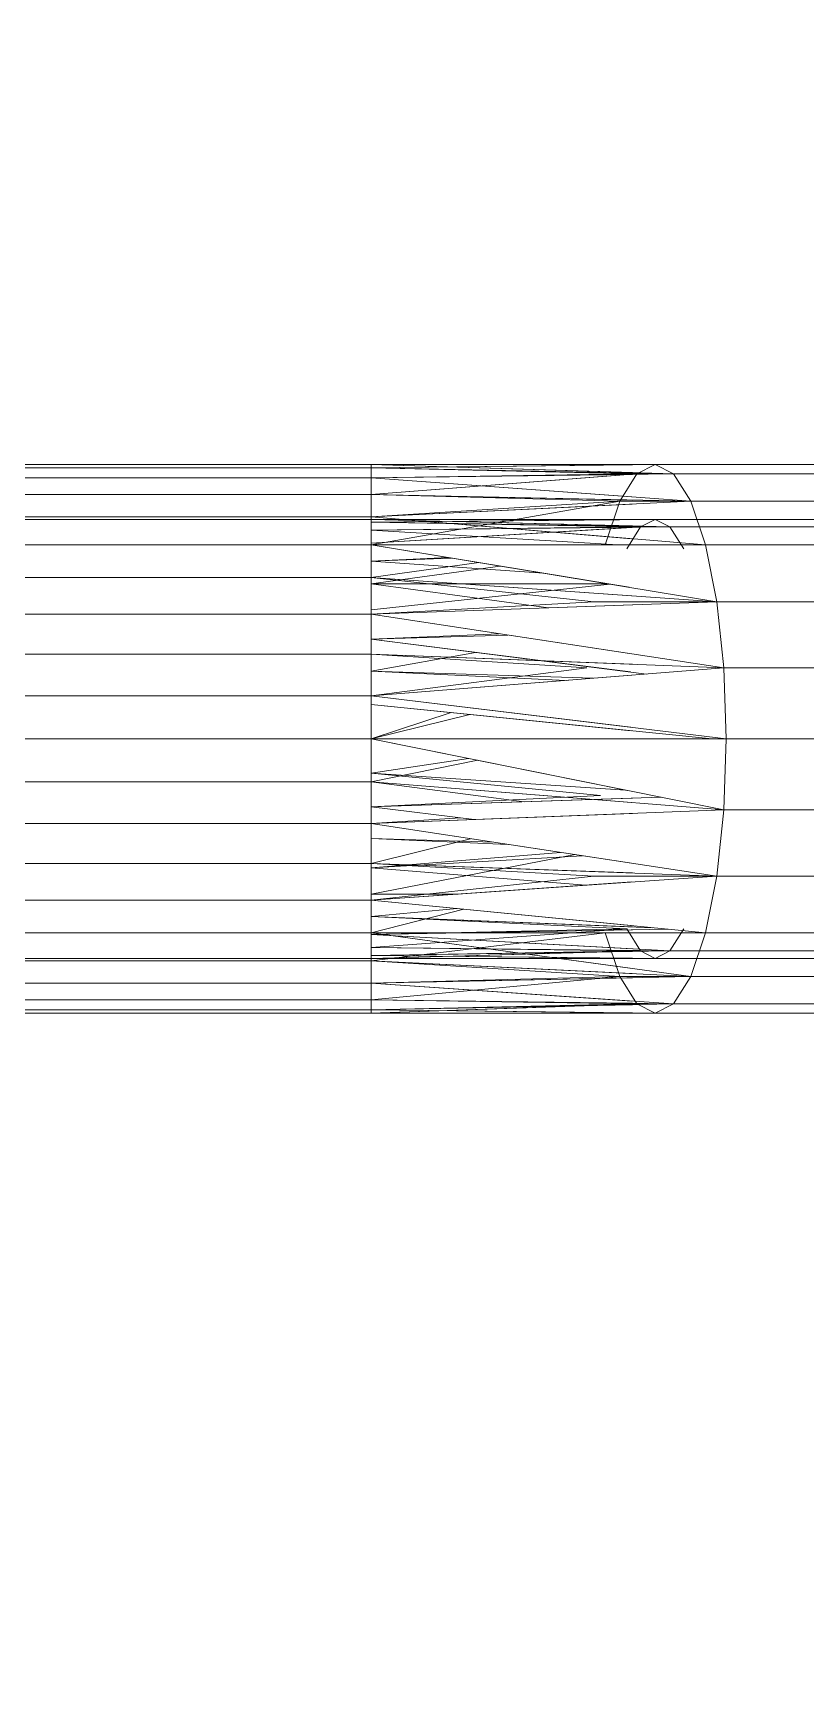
# Model space of a CAD drawing. Header units: centimetres. Extents: x -1762 to 3746, y -261 to 6534.
# Drawn here: x -1374.538 to -1373.13, y 5816.625 to 5819.646 of the extents above; entities that cross this region are included whole.
import ezdxf

# ---------------------------------------------------------------- set-up
doc = ezdxf.new("R2010")
doc.units = ezdxf.units.CM
doc.linetypes.add('Hidden', pattern=[0.714375, 0.47625, -0.238125])
doc.layers.add('A-ANNO-NOTE', color=7, linetype='Continuous', lineweight=9)
doc.layers.add('A-DETL-HDLN', color=7, linetype='Hidden', lineweight=9)
doc.layers.add('G-IMPT', color=7, linetype='Continuous', lineweight=9, true_color=0x007f7f)

# ---------------------------------------------------------------- blocks, each defined once
blk = doc.blocks.new('EQ-05-007 - EQ-05-007_dwg_Agrupar_317-1548996-Planta bodega almacenamiento congelados')
at = {"layer": 'A-DETL-HDLN'}
for p, q in [((38.75, 10.0002), (39.2324, 10.0002)), ((39.1989, 9.9832), (39.2324, 10.0002)), ((39.75, 10.0002), (39.2324, 10.0002)), ((39.75, 9.994), (39.2324, 10.0002)), ((39.2324, 10.0002), (39.2659, 9.9832)), ((39.75, 10.0002), (39.2659, 9.9832)), ((55.75, 10.0002), (39.75, 10.0002)), ((39.75, 9.994), (39.75, 10.0002)), ((38.6853, 9.9832), (39.1989, 9.9832)), ((38.8147, 9.9832), (39.2659, 9.9832)), ((39.1677, 9.9332), (39.1989, 9.9832)), ((39.75, 9.994), (39.1989, 9.9832)), ((39.75, 9.9457), (39.1989, 9.9832)), ((39.75, 9.9757), (39.1989, 9.9832)), ((39.75, 9.994), (39.2659, 9.9832)), ((39.75, 9.9757), (39.2659, 9.9832)), ((39.2659, 9.9832), (39.2971, 9.9332)), ((39.75, 9.9757), (39.2971, 9.9332)), ((55.75, 9.994), (39.75, 9.994)), ((39.75, 9.9757), (39.75, 9.994)), ((39.75, 9.9757), (39.75, 9.994)), ((39.75, 9.9757), (39.75, 9.994)), ((55.75, 9.9757), (39.75, 9.9757)), ((39.75, 9.9457), (39.75, 9.9757)), ((39.75, 9.9457), (39.1677, 9.9332)), ((39.75, 9.9457), (39.2971, 9.9332)), ((55.75, 9.9457), (39.75, 9.9457)), ((39.75, 9.9047), (39.75, 9.9457)), ((38.625, 9.9332), (39.1677, 9.9332)), ((38.875, 9.9332), (39.2971, 9.9332)), ((39.1409, 9.8538), (39.1677, 9.9332)), ((39.75, 9.8538), (39.1677, 9.9332)), ((39.75, 9.9047), (39.1677, 9.9332)), ((39.75, 9.9047), (39.2971, 9.9332)), ((39.2971, 9.9332), (39.3239, 9.8538)), ((38.6982, 9.8866), (39.2056, 9.8866)), ((38.75, 9.9002), (39.2324, 9.9002)), ((38.8018, 9.8866), (39.2592, 9.8866)), ((39.1806, 9.8466), (39.2056, 9.8866)), ((39.2056, 9.8866), (39.2324, 9.9002)), ((39.75, 9.8953), (39.2056, 9.8866)), ((39.75, 9.8566), (39.2056, 9.8866)), ((39.75, 9.8806), (39.2056, 9.8866)), ((39.75, 9.9002), (39.2324, 9.9002)), ((39.75, 9.8953), (39.2324, 9.9002)), ((39.2324, 9.9002), (39.2592, 9.8866)), ((39.75, 9.9002), (39.2592, 9.8866)), ((39.75, 9.8953), (39.2592, 9.8866)), ((39.75, 9.8806), (39.2592, 9.8866)), ((39.2592, 9.8866), (39.2841, 9.8466)), ((39.75, 9.8806), (39.2841, 9.8466)), ((39.75, 9.9047), (39.3239, 9.8538)), ((55.75, 9.9047), (39.75, 9.9047)), ((39.75, 9.8538), (39.75, 9.9047)), ((55.75, 9.9002), (39.75, 9.9002)), ((38.5732, 9.8538), (39.1409, 9.8538)), ((39.1203, 9.7502), (39.1409, 9.8538)), ((39.75, 9.7941), (39.1409, 9.8538)), ((39.75, 9.8538), (39.1409, 9.8538)), ((39.1409, 9.8538), (39.3239, 9.8538)), ((39.75, 9.8566), (39.2087, 9.8471)), ((39.75, 9.8566), (39.2841, 9.8466)), ((39.75, 9.8538), (39.3239, 9.8538)), ((39.75, 9.8538), (39.5811, 9.8106)), ((55.75, 9.8538), (39.75, 9.8538)), ((39.75, 9.7941), (39.75, 9.8538)), ((39.75, 9.8238), (39.2368, 9.8444)), ((39.75, 9.8238), (39.2841, 9.8466)), ((39.75, 9.8238), (39.5933, 9.8094)), ((39.75, 9.7941), (39.1203, 9.7502)), ((39.75, 9.7941), (39.3444, 9.7502)), ((55.75, 9.7941), (39.75, 9.7941)), ((39.75, 9.7272), (39.75, 9.7941)), ((39.75, 9.7353), (39.3594, 9.7669)), ((39.75, 9.783), (39.3782, 9.7111)), ((39.75, 9.783), (39.5915, 9.783)), ((39.75, 9.783), (39.5915, 9.783)), ((38.5335, 9.7502), (39.1203, 9.7502)), ((39.1074, 9.6296), (39.1203, 9.7502)), ((39.75, 9.6547), (39.1203, 9.7502)), ((39.75, 9.7272), (39.1203, 9.7502)), ((39.1203, 9.7502), (39.3444, 9.7502)), ((39.75, 9.7272), (39.3444, 9.7502)), ((39.75, 9.7353), (39.3652, 9.7131)), ((39.75, 9.7353), (39.4051, 9.707)), ((39.75, 9.7272), (39.5689, 9.6822)), ((55.75, 9.7272), (39.75, 9.7272)), ((39.75, 9.6547), (39.75, 9.7272)), ((39.75, 9.6818), (39.5007, 9.6925)), ((39.75, 9.6818), (39.5268, 9.6886)), ((39.75, 9.6547), (39.1074, 9.6296)), ((39.75, 9.6238), (39.5625, 9.6474)), ((39.75, 9.6547), (39.5871, 9.6443)), ((55.75, 9.6547), (39.75, 9.6547)), ((39.75, 9.5784), (39.75, 9.6547)), ((39.1074, 9.6296), (38.5085, 9.6296)), ((39.103, 9.5002), (39.1074, 9.6296)), ((39.75, 9.5002), (39.1074, 9.6296)), ((39.75, 9.5784), (39.1074, 9.6296)), ((39.75, 9.6238), (39.2215, 9.6066)), ((39.75, 9.6238), (39.3324, 9.6037)), ((39.75, 9.5784), (39.4713, 9.6148)), ((39.75, 9.5628), (39.2867, 9.5935)), ((39.75, 9.5628), (39.3324, 9.6037)), ((39.75, 9.5784), (39.5558, 9.5393)), ((55.75, 9.5784), (39.75, 9.5784)), ((39.75, 9.5002), (39.75, 9.5784)), ((39.75, 9.5628), (39.5725, 9.536)), ((38.5, 9.5002), (39.103, 9.5002)), ((39.75, 9.422), (39.103, 9.5002)), ((39.75, 9.5002), (39.103, 9.5002)), ((39.1074, 9.3708), (39.103, 9.5002)), ((39.75, 9.4376), (39.1288, 9.5002)), ((39.75, 9.5002), (39.5705, 9.4557)), ((39.75, 9.5002), (39.6046, 9.4523)), ((55.75, 9.5002), (39.75, 9.5002)), ((39.75, 9.422), (39.75, 9.5002)), ((39.75, 9.422), (39.1074, 9.3708)), ((39.75, 9.422), (39.3574, 9.3708)), ((55.75, 9.422), (39.75, 9.422)), ((39.75, 9.3457), (39.75, 9.422)), ((38.5085, 9.3708), (39.1074, 9.3708)), ((39.75, 9.2732), (39.1074, 9.3708)), ((39.75, 9.3457), (39.1074, 9.3708)), ((39.1203, 9.2502), (39.1074, 9.3708)), ((39.75, 9.3186), (39.2483, 9.382)), ((39.75, 9.3766), (39.3453, 9.3898)), ((39.75, 9.3457), (39.3574, 9.3708)), ((39.75, 9.3766), (39.3947, 9.3937)), ((39.75, 9.3766), (39.5598, 9.3426)), ((55.75, 9.3457), (39.75, 9.3457)), ((39.75, 9.2732), (39.75, 9.3457)), ((39.75, 9.3186), (39.5008, 9.3111)), ((39.75, 9.3186), (39.517, 9.3086)), ((38.5335, 9.2502), (39.1203, 9.2502)), ((39.75, 9.2732), (39.1203, 9.2502)), ((39.75, 9.1467), (39.1203, 9.2502)), ((39.75, 9.2063), (39.1203, 9.2502)), ((39.1203, 9.2502), (39.3444, 9.2502)), ((39.1409, 9.1467), (39.1203, 9.2502)), ((39.75, 9.2651), (39.3143, 9.2183)), ((39.75, 9.2732), (39.3444, 9.2502)), ((39.75, 9.2063), (39.3444, 9.2502)), ((39.75, 9.2174), (39.4271, 9.2614)), ((55.75, 9.2732), (39.75, 9.2732)), ((39.75, 9.2063), (39.75, 9.2732)), ((39.75, 9.2174), (39.32, 9.2174)), ((39.75, 9.2174), (39.32, 9.2174)), ((39.75, 9.2174), (39.515, 9.1853)), ((39.75, 9.1766), (39.4363, 9.1982)), ((39.75, 9.2063), (39.554, 9.1789)), ((55.75, 9.2063), (39.75, 9.2063)), ((39.75, 9.1467), (39.75, 9.2063)), ((39.75, 9.1766), (39.6036, 9.1707)), ((39.75, 9.1766), (39.6097, 9.1697)), ((38.5732, 9.1467), (39.1409, 9.1467)), ((39.75, 9.0957), (39.1409, 9.1467)), ((39.75, 9.1467), (39.1409, 9.1467)), ((39.1677, 9.0672), (39.1409, 9.1467)), ((39.2056, 9.1138), (39.1806, 9.1538)), ((39.2841, 9.1538), (39.2592, 9.1138)), ((39.75, 9.1438), (39.2592, 9.1138)), ((39.75, 9.1467), (39.2971, 9.0672)), ((39.3239, 9.1467), (39.2971, 9.0672)), ((39.75, 9.1198), (39.3002, 9.1467)), ((55.75, 9.1467), (39.75, 9.1467)), ((39.75, 9.0957), (39.75, 9.1467)), ((38.6982, 9.1138), (39.2056, 9.1138)), ((38.75, 9.1002), (39.2324, 9.1002)), ((38.8018, 9.1138), (39.2592, 9.1138)), ((39.75, 9.0957), (39.1677, 9.0672)), ((39.75, 9.1198), (39.2056, 9.1138)), ((39.75, 9.1002), (39.2056, 9.1138)), ((39.75, 9.1051), (39.2056, 9.1138)), ((39.2324, 9.1002), (39.2056, 9.1138)), ((39.2592, 9.1138), (39.2324, 9.1002)), ((39.75, 9.1051), (39.2324, 9.1002)), ((39.75, 9.1002), (39.2324, 9.1002)), ((39.75, 9.1198), (39.2592, 9.1138)), ((39.75, 9.1051), (39.2592, 9.1138)), ((39.75, 9.0957), (39.2971, 9.0672)), ((55.75, 9.1002), (39.75, 9.1002)), ((55.75, 9.0957), (39.75, 9.0957)), ((39.75, 9.0547), (39.75, 9.0957)), ((38.625, 9.0672), (39.1677, 9.0672)), ((38.875, 9.0672), (39.2971, 9.0672)), ((39.75, 9.0247), (39.1677, 9.0672)), ((39.75, 9.0547), (39.1677, 9.0672)), ((39.1989, 9.0172), (39.1677, 9.0672)), ((39.2971, 9.0672), (39.2659, 9.0172)), ((39.75, 9.0547), (39.2971, 9.0672)), ((39.75, 9.0547), (39.2659, 9.0172)), ((55.75, 9.0547), (39.75, 9.0547)), ((39.75, 9.0247), (39.75, 9.0547)), ((38.6853, 9.0172), (39.1989, 9.0172)), ((38.8147, 9.0172), (39.2659, 9.0172)), ((39.75, 9.0247), (39.1989, 9.0172)), ((39.75, 9.0002), (39.1989, 9.0172)), ((39.75, 9.0064), (39.1989, 9.0172)), ((39.2324, 9.0002), (39.1989, 9.0172)), ((39.2659, 9.0172), (39.2324, 9.0002)), ((39.75, 9.0064), (39.2324, 9.0002)), ((39.75, 9.0247), (39.2659, 9.0172)), ((39.75, 9.0064), (39.2659, 9.0172)), ((55.75, 9.0247), (39.75, 9.0247)), ((39.75, 9.0064), (39.75, 9.0247)), ((39.75, 9.0064), (39.75, 9.0247)), ((39.75, 9.0064), (39.75, 9.0247)), ((55.75, 9.0064), (39.75, 9.0064)), ((39.75, 9.0002), (39.75, 9.0064)), ((39.75, 9.0064), (39.75, 9.0002)), ((39.75, 9.0002), (39.75, 9.0064)), ((38.75, 9.0002), (39.2324, 9.0002)), ((39.75, 9.0002), (39.2324, 9.0002)), ((55.75, 9.0002), (39.75, 9.0002))]:
    blk.add_line(p, q, dxfattribs=at)
at = {"layer": 'A-DETL-HDLN', "flags": 128}
blk.add_lwpolyline([(39.75, 10.0002), (39.75, 9.994)], close=True, dxfattribs=at)
at = {"layer": 'G-IMPT'}
for p, q in [((38.75, 10.0002), (39.2324, 10.0002)), ((39.1989, 9.9832), (39.2324, 10.0002)), ((39.75, 10.0002), (39.2324, 10.0002)), ((39.75, 9.994), (39.2324, 10.0002)), ((39.2324, 10.0002), (39.2659, 9.9832)), ((39.75, 10.0002), (39.2659, 9.9832)), ((55.75, 10.0002), (39.75, 10.0002)), ((39.75, 9.994), (39.75, 10.0002)), ((39.75, 10.0002), (55.75, 10.0002)), ((38.6853, 9.9832), (39.1989, 9.9832)), ((38.8147, 9.9832), (39.2659, 9.9832)), ((39.1677, 9.9332), (39.1989, 9.9832)), ((39.75, 9.994), (39.1989, 9.9832)), ((39.75, 9.9457), (39.1989, 9.9832)), ((39.75, 9.9757), (39.1989, 9.9832)), ((39.75, 9.994), (39.2659, 9.9832)), ((39.75, 9.9757), (39.2659, 9.9832)), ((39.2659, 9.9832), (39.2971, 9.9332)), ((39.75, 9.9757), (39.2971, 9.9332)), ((55.75, 9.994), (39.75, 9.994)), ((39.75, 9.9757), (39.75, 9.994)), ((55.75, 9.9757), (39.75, 9.9757)), ((39.75, 9.9457), (39.75, 9.9757)), ((39.75, 9.9457), (39.1677, 9.9332)), ((39.75, 9.9457), (39.2971, 9.9332)), ((55.75, 9.9457), (39.75, 9.9457)), ((39.75, 9.9047), (39.75, 9.9457)), ((38.625, 9.9332), (39.1677, 9.9332)), ((38.875, 9.9332), (39.2971, 9.9332)), ((39.1409, 9.8538), (39.1677, 9.9332)), ((39.75, 9.8538), (39.1677, 9.9332)), ((39.75, 9.9047), (39.1677, 9.9332)), ((39.75, 9.9047), (39.2971, 9.9332)), ((39.2971, 9.9332), (39.3239, 9.8538)), ((38.6982, 9.8866), (39.2056, 9.8866)), ((38.75, 9.9002), (39.2324, 9.9002)), ((38.8018, 9.8866), (39.2592, 9.8866)), ((39.1806, 9.8466), (39.2056, 9.8866)), ((39.2056, 9.8866), (39.2324, 9.9002)), ((39.75, 9.8953), (39.2056, 9.8866)), ((39.2056, 9.8866), (39.75, 9.8953)), ((39.75, 9.8566), (39.2056, 9.8866)), ((39.75, 9.8806), (39.2056, 9.8866)), ((39.75, 9.9002), (39.2324, 9.9002)), ((39.75, 9.8953), (39.2324, 9.9002)), ((39.2324, 9.9002), (39.2592, 9.8866)), ((39.75, 9.9002), (39.2592, 9.8866)), ((39.75, 9.8953), (39.2592, 9.8866)), ((39.75, 9.8953), (39.2592, 9.8866)), ((39.75, 9.8806), (39.2592, 9.8866)), ((39.2592, 9.8866), (39.2841, 9.8466)), ((39.75, 9.8806), (39.2841, 9.8466)), ((39.75, 9.9047), (39.3239, 9.8538)), ((55.75, 9.9047), (39.75, 9.9047)), ((39.75, 9.8538), (39.75, 9.9047)), ((55.75, 9.9002), (39.75, 9.9002)), ((38.5732, 9.8538), (39.1409, 9.8538)), ((39.1203, 9.7502), (39.1409, 9.8538)), ((39.75, 9.7941), (39.1409, 9.8538)), ((39.75, 9.8538), (39.1409, 9.8538)), ((39.1409, 9.8538), (39.3239, 9.8538)), ((39.3239, 9.8538), (39.1409, 9.8538)), ((39.75, 9.8566), (39.2087, 9.8471)), ((39.2087, 9.8471), (39.75, 9.8566)), ((39.75, 9.8566), (39.2841, 9.8466)), ((39.75, 9.8566), (39.2841, 9.8466)), ((39.75, 9.8538), (39.3239, 9.8538)), ((39.75, 9.8538), (39.5811, 9.8106)), ((39.75, 9.8538), (39.5811, 9.8106)), ((55.75, 9.8538), (39.75, 9.8538)), ((39.75, 9.7941), (39.75, 9.8538)), ((39.75, 9.8238), (39.2367, 9.8444)), ((39.75, 9.8238), (39.2367, 9.8444)), ((39.75, 9.8238), (39.2368, 9.8444)), ((39.75, 9.8238), (39.2841, 9.8466)), ((39.2841, 9.8466), (39.75, 9.8238)), ((39.75, 9.8238), (39.5933, 9.8094)), ((39.75, 9.8238), (39.5933, 9.8094)), ((39.75, 9.7941), (39.1203, 9.7502)), ((39.75, 9.7941), (39.3444, 9.7502)), ((39.3444, 9.7502), (39.75, 9.7941)), ((55.75, 9.7941), (39.75, 9.7941)), ((39.75, 9.7272), (39.75, 9.7941)), ((39.75, 9.7353), (39.3594, 9.7669)), ((39.75, 9.7353), (39.3594, 9.7669)), ((39.75, 9.783), (39.3782, 9.7111)), ((39.75, 9.783), (39.3782, 9.7111)), ((39.75, 9.783), (39.5915, 9.783)), ((39.75, 9.783), (39.5915, 9.783)), ((39.5915, 9.783), (39.75, 9.783)), ((39.75, 9.783), (39.5915, 9.783)), ((39.5915, 9.783), (39.75, 9.783)), ((38.5335, 9.7502), (39.1203, 9.7502)), ((39.1074, 9.6296), (39.1203, 9.7502)), ((39.75, 9.6547), (39.1203, 9.7502)), ((39.75, 9.7272), (39.1203, 9.7502)), ((39.1203, 9.7502), (39.3444, 9.7502)), ((39.1203, 9.7502), (39.3444, 9.7502)), ((39.3444, 9.7502), (39.1203, 9.7502)), ((39.75, 9.7272), (39.3444, 9.7502)), ((39.75, 9.7353), (39.3652, 9.7131)), ((39.3652, 9.7131), (39.75, 9.7353)), ((39.75, 9.7353), (39.4051, 9.707)), ((39.4051, 9.707), (39.75, 9.7353)), ((39.4051, 9.707), (39.75, 9.7353)), ((39.75, 9.7272), (39.5689, 9.6822)), ((39.75, 9.7272), (39.5689, 9.6822)), ((55.75, 9.7272), (39.75, 9.7272)), ((39.75, 9.6547), (39.75, 9.7272)), ((39.75, 9.6818), (39.5007, 9.6925)), ((39.75, 9.6818), (39.5007, 9.6925)), ((39.5007, 9.6925), (39.75, 9.6818)), ((39.75, 9.6818), (39.5268, 9.6886)), ((39.75, 9.6818), (39.5268, 9.6886)), ((39.75, 9.6818), (39.5268, 9.6886)), ((39.75, 9.6547), (39.1074, 9.6296)), ((39.75, 9.6238), (39.5625, 9.6474)), ((39.5625, 9.6474), (39.75, 9.6238)), ((39.75, 9.6547), (39.5871, 9.6443)), ((39.5871, 9.6443), (39.75, 9.6547)), ((39.75, 9.6547), (39.5871, 9.6443)), ((55.75, 9.6547), (39.75, 9.6547)), ((39.75, 9.5784), (39.75, 9.6547)), ((39.1074, 9.6296), (38.5085, 9.6296)), ((39.103, 9.5002), (39.1074, 9.6296)), ((39.1074, 9.6296), (39.103, 9.5002)), ((39.75, 9.5002), (39.1074, 9.6296)), ((39.75, 9.5784), (39.1074, 9.6296)), ((39.75, 9.5784), (39.1074, 9.6296)), ((39.75, 9.6238), (39.2215, 9.6066)), ((39.75, 9.6238), (39.2215, 9.6066)), ((39.75, 9.6238), (39.3324, 9.6037)), ((39.3324, 9.6037), (39.75, 9.6238)), ((39.75, 9.5784), (39.4713, 9.6148)), ((39.4714, 9.6148), (39.75, 9.5784)), ((39.4714, 9.6148), (39.75, 9.5784)), ((39.75, 9.5628), (39.2867, 9.5935)), ((39.2867, 9.5935), (39.75, 9.5628)), ((39.2867, 9.5935), (39.75, 9.5628)), ((39.75, 9.5628), (39.3324, 9.6037)), ((39.75, 9.5628), (39.3324, 9.6037)), ((39.75, 9.5784), (39.5558, 9.5393)), ((55.75, 9.5784), (39.75, 9.5784)), ((39.75, 9.5002), (39.75, 9.5784)), ((55.75, 9.5784), (39.75, 9.5784)), ((39.75, 9.5628), (39.5725, 9.536)), ((39.75, 9.5628), (39.5725, 9.536)), ((38.5, 9.5002), (39.103, 9.5002)), ((39.75, 9.422), (39.103, 9.5002)), ((39.75, 9.5002), (39.103, 9.5002)), ((39.1074, 9.3708), (39.103, 9.5002)), ((39.103, 9.5002), (39.1074, 9.3708)), ((39.1074, 9.3708), (39.103, 9.5002)), ((39.75, 9.4376), (39.1288, 9.5002)), ((39.75, 9.4376), (39.1288, 9.5002)), ((39.1288, 9.5002), (39.75, 9.4376)), ((39.75, 9.5002), (39.5705, 9.4557)), ((39.75, 9.5002), (39.5705, 9.4557)), ((39.75, 9.5002), (39.5705, 9.4557)), ((39.75, 9.5002), (39.6046, 9.4523)), ((39.6046, 9.4523), (39.75, 9.5002)), ((39.6046, 9.4523), (39.75, 9.5002)), ((55.75, 9.5002), (39.75, 9.5002)), ((39.75, 9.422), (39.75, 9.5002)), ((39.75, 9.422), (39.1074, 9.3708)), ((39.75, 9.422), (39.3574, 9.3708)), ((39.75, 9.422), (39.3574, 9.3708)), ((55.75, 9.422), (39.75, 9.422)), ((39.75, 9.3457), (39.75, 9.422)), ((38.5085, 9.3708), (39.1074, 9.3708)), ((39.75, 9.2732), (39.1074, 9.3708)), ((39.75, 9.3457), (39.1074, 9.3708)), ((39.1203, 9.2502), (39.1074, 9.3708)), ((39.75, 9.3186), (39.2483, 9.382)), ((39.75, 9.3186), (39.2483, 9.382)), ((39.75, 9.3766), (39.3453, 9.3898)), ((39.3453, 9.3898), (39.75, 9.3766)), ((39.75, 9.3766), (39.3453, 9.3898)), ((39.75, 9.3457), (39.3574, 9.3708)), ((39.75, 9.3457), (39.3574, 9.3708)), ((39.75, 9.3766), (39.3947, 9.3937)), ((39.3947, 9.3937), (39.75, 9.3766)), ((39.75, 9.3766), (39.5598, 9.3426)), ((39.5598, 9.3426), (39.75, 9.3766)), ((55.75, 9.3457), (39.75, 9.3457)), ((39.75, 9.2732), (39.75, 9.3457)), ((39.75, 9.3186), (39.5008, 9.3111)), ((39.5008, 9.3111), (39.75, 9.3186)), ((39.75, 9.3186), (39.517, 9.3086)), ((39.75, 9.3186), (39.517, 9.3086)), ((39.75, 9.3186), (39.517, 9.3086)), ((38.5335, 9.2502), (39.1203, 9.2502)), ((39.75, 9.2732), (39.1203, 9.2502)), ((39.75, 9.1467), (39.1203, 9.2502)), ((39.75, 9.2063), (39.1203, 9.2502)), ((39.1203, 9.2502), (39.3444, 9.2502)), ((39.1409, 9.1467), (39.1203, 9.2502)), ((39.1203, 9.2502), (39.3444, 9.2502)), ((39.75, 9.2651), (39.3143, 9.2183)), ((39.75, 9.2651), (39.3143, 9.2183)), ((39.75, 9.2651), (39.3143, 9.2183)), ((39.75, 9.2732), (39.3444, 9.2502)), ((39.75, 9.2063), (39.3444, 9.2502)), ((39.3444, 9.2502), (39.75, 9.2063)), ((39.75, 9.2174), (39.4271, 9.2614)), ((39.75, 9.2174), (39.4271, 9.2614)), ((55.75, 9.2732), (39.75, 9.2732)), ((39.75, 9.2063), (39.75, 9.2732)), ((39.75, 9.2174), (39.32, 9.2174)), ((39.75, 9.2174), (39.32, 9.2174)), ((39.32, 9.2174), (39.75, 9.2174)), ((39.32, 9.2174), (39.75, 9.2174)), ((39.75, 9.2174), (39.515, 9.1853)), ((39.515, 9.1853), (39.75, 9.2174)), ((39.75, 9.1766), (39.4363, 9.1982)), ((39.75, 9.1766), (39.4363, 9.1982)), ((39.75, 9.2063), (39.554, 9.1789)), ((55.75, 9.2063), (39.75, 9.2063)), ((39.75, 9.1467), (39.75, 9.2063)), ((39.75, 9.1766), (39.6036, 9.1707)), ((39.6036, 9.1707), (39.75, 9.1766)), ((39.75, 9.1766), (39.6097, 9.1697)), ((39.75, 9.1766), (39.6097, 9.1697)), ((39.75, 9.1766), (39.6097, 9.1697)), ((38.5732, 9.1467), (39.1409, 9.1467)), ((39.75, 9.0957), (39.1409, 9.1467)), ((39.75, 9.1467), (39.1409, 9.1467)), ((39.1677, 9.0672), (39.1409, 9.1467)), ((39.2056, 9.1138), (39.1806, 9.1538)), ((39.2841, 9.1538), (39.2592, 9.1138)), ((39.75, 9.1438), (39.2592, 9.1138)), ((39.75, 9.1467), (39.2971, 9.0672)), ((39.3239, 9.1467), (39.2971, 9.0672)), ((39.75, 9.1198), (39.3002, 9.1467)), ((39.3002, 9.1467), (39.75, 9.1198)), ((55.75, 9.1467), (39.75, 9.1467)), ((39.75, 9.0957), (39.75, 9.1467)), ((38.6982, 9.1138), (39.2056, 9.1138)), ((38.75, 9.1002), (39.2324, 9.1002)), ((38.8018, 9.1138), (39.2592, 9.1138)), ((39.75, 9.0957), (39.1677, 9.0672)), ((39.75, 9.1198), (39.2056, 9.1138)), ((39.75, 9.1002), (39.2056, 9.1138)), ((39.75, 9.1051), (39.2056, 9.1138)), ((39.2324, 9.1002), (39.2056, 9.1138)), ((39.75, 9.1051), (39.2056, 9.1138)), ((39.2592, 9.1138), (39.2324, 9.1002)), ((39.75, 9.1051), (39.2324, 9.1002)), ((39.75, 9.1002), (39.2324, 9.1002)), ((39.75, 9.1198), (39.2592, 9.1138)), ((39.75, 9.1051), (39.2592, 9.1138)), ((39.75, 9.0957), (39.2971, 9.0672)), ((55.75, 9.1002), (39.75, 9.1002)), ((55.75, 9.0957), (39.75, 9.0957)), ((39.75, 9.0547), (39.75, 9.0957)), ((38.625, 9.0672), (39.1677, 9.0672)), ((38.875, 9.0672), (39.2971, 9.0672)), ((39.75, 9.0247), (39.1677, 9.0672)), ((39.75, 9.0547), (39.1677, 9.0672)), ((39.1989, 9.0172), (39.1677, 9.0672)), ((39.2971, 9.0672), (39.2659, 9.0172)), ((39.75, 9.0547), (39.2971, 9.0672)), ((39.75, 9.0547), (39.2659, 9.0172)), ((55.75, 9.0547), (39.75, 9.0547)), ((39.75, 9.0247), (39.75, 9.0547)), ((38.6853, 9.0172), (39.1989, 9.0172)), ((38.8147, 9.0172), (39.2659, 9.0172)), ((39.75, 9.0247), (39.1989, 9.0172)), ((39.75, 9.0002), (39.1989, 9.0172)), ((39.75, 9.0064), (39.1989, 9.0172)), ((39.2324, 9.0002), (39.1989, 9.0172)), ((39.2659, 9.0172), (39.2324, 9.0002)), ((39.75, 9.0064), (39.2324, 9.0002)), ((39.75, 9.0247), (39.2659, 9.0172)), ((39.75, 9.0064), (39.2659, 9.0172)), ((55.75, 9.0247), (39.75, 9.0247)), ((39.75, 9.0064), (39.75, 9.0247)), ((55.75, 9.0064), (39.75, 9.0064)), ((39.75, 9.0002), (39.75, 9.0064)), ((38.75, 9.0002), (39.2324, 9.0002)), ((39.75, 9.0002), (39.2324, 9.0002)), ((55.75, 9.0002), (39.75, 9.0002))]:
    blk.add_line(p, q, dxfattribs=at)
at = {"layer": 'G-IMPT', "flags": 128}
for points in [[(38.5732, 9.8538), (39.1409, 9.8538), (39.1677, 9.9332), (38.625, 9.9332)], [(39.75, 9.6547), (39.1203, 9.7502), (39.1074, 9.6296), (39.75, 9.6547), (39.1203, 9.7502), (39.1409, 9.8538), (38.5732, 9.8538), (38.625, 9.9332), (38.159, 9.9332), (38.2443, 9.9832), (37.9059, 9.9832), (38.0179, 10.0002), (37.8181, 10.0002), (37.8282, 9.994), (37.8181, 10.0002), (37.9431, 9.9832), (37.8282, 9.994)], [(37.977, 9.9457), (38.0596, 9.9332), (37.9431, 9.9832), (38.13, 9.9832), (38.0179, 10.0002), (38.3358, 10.0002), (38.2443, 9.9832), (38.6853, 9.9832), (38.625, 9.9332), (39.1677, 9.9332), (39.1989, 9.9832), (38.6853, 9.9832), (38.75, 10.0002), (38.3358, 10.0002), (38.4273, 9.9832), (38.13, 9.9832), (38.2345, 9.9332), (38.0596, 9.9332), (38.0439, 9.9047), (37.977, 9.9457), (37.9045, 9.9757)], [(38.0439, 9.9047), (38.1036, 9.8538), (38.0439, 9.9047), (38.1036, 9.8538), (38.0894, 9.8674), (38.1302, 9.8249), (38.1597, 9.8538), (38.3241, 9.8538), (38.2345, 9.9332), (38.5126, 9.9332), (38.4273, 9.9832), (38.8147, 9.9832), (38.75, 10.0002), (39.2324, 10.0002), (39.1989, 9.9832), (39.1677, 9.9332), (39.75, 9.9457), (39.1989, 9.9832), (39.75, 9.9457), (39.75, 9.9757), (39.75, 9.994), (55.75, 9.994)], [(55.75, 9.9757), (39.75, 9.9757), (39.1989, 9.9832), (38.6853, 9.9832), (38.75, 10.0002), (38.3358, 10.0002), (38.4273, 9.9832), (38.13, 9.9832), (38.2345, 9.9332), (38.0596, 9.9332), (38.1597, 9.8538), (38.0894, 9.8674), (38.0439, 9.9047)], [(38.2364, 9.7502), (38.1597, 9.8538), (38.3241, 9.8538), (38.2345, 9.9332), (38.5126, 9.9332), (38.4273, 9.9832), (38.8147, 9.9832), (38.75, 10.0002), (39.2324, 10.0002), (39.2659, 9.9832), (38.8147, 9.9832), (38.875, 9.9332), (38.5126, 9.9332), (38.5858, 9.8538)], [(55.75, 9.994), (39.75, 9.994), (39.1989, 9.9832), (39.75, 9.9757), (39.75, 9.994), (39.1989, 9.9832), (39.2324, 10.0002), (39.75, 9.994), (39.2324, 10.0002), (39.75, 10.0002), (39.75, 9.994), (39.75, 10.0002), (55.75, 10.0002)], [(39.75, 10.0002), (39.2659, 9.9832), (39.75, 10.0002), (39.2324, 10.0002), (39.2659, 9.9832), (39.75, 9.994)], [(55.75, 10.0002), (55.75, 9.994), (55.75, 9.9757), (39.75, 9.9757), (39.75, 9.9457), (39.75, 9.9047)], [(37.523, 9.9457), (37.5955, 9.9757), (37.6931, 9.9832), (37.523, 9.9457), (37.6931, 9.9832), (37.5767, 9.9332), (37.8014, 9.9332), (37.7118, 9.8538), (38.0858, 9.8538), (38.0296, 9.7502), (38.5335, 9.7502), (38.5085, 9.6296), (39.1074, 9.6296)], [(38.5335, 9.7502), (39.1203, 9.7502), (39.1074, 9.6296), (38.5085, 9.6296), (38.5335, 9.7502), (38.0296, 9.7502), (38.0858, 9.8538), (37.7118, 9.8538), (37.8014, 9.9332), (37.5767, 9.9332), (37.6931, 9.9832), (37.5955, 9.9757), (37.523, 9.9457)], [(38.9268, 9.8538), (38.875, 9.9332), (39.2971, 9.9332), (39.2659, 9.9832), (38.8147, 9.9832), (38.875, 9.9332), (38.5126, 9.9332), (38.5858, 9.8538)], [(39.75, 9.9047), (39.1677, 9.9332), (39.1409, 9.8538), (39.75, 9.8538), (39.1677, 9.9332), (39.75, 9.8538), (39.75, 9.9047), (39.1677, 9.9332), (39.75, 9.9457), (55.75, 9.9457), (55.75, 9.9757), (56.3011, 9.9832), (56.3323, 9.9332), (56.875, 9.9332), (56.9268, 9.8538)], [(39.1409, 9.8538), (39.3239, 9.8538), (39.2971, 9.9332), (39.2659, 9.9832), (39.75, 9.9757), (39.2971, 9.9332), (39.75, 9.9757)], [(39.75, 9.9757), (39.2659, 9.9832), (39.75, 9.994)], [(39.75, 9.9457), (39.2971, 9.9332), (38.875, 9.9332), (38.9268, 9.8538)], [(39.75, 9.9047), (39.2971, 9.9332), (39.75, 9.9457)], [(56.3591, 9.8538), (56.3323, 9.9332), (55.75, 9.9457), (39.75, 9.9457), (39.75, 9.9047)], [(39.75, 9.9047), (55.75, 9.9047), (55.75, 9.9457), (56.3323, 9.9332), (55.75, 9.9047), (39.75, 9.9047), (39.75, 9.8538), (39.75, 9.7941), (39.75, 9.8538), (55.75, 9.8538)], [(39.75, 9.9047), (39.2971, 9.9332), (39.3239, 9.8538), (39.75, 9.9047), (39.3239, 9.8538), (39.75, 9.8538)], [(38.75, 9.9002), (39.2324, 9.9002), (39.2056, 9.8866)], [(39.75, 9.9002), (39.2324, 9.9002), (39.75, 9.8953), (39.2056, 9.8866), (38.6982, 9.8866)], [(39.2592, 9.8866), (39.75, 9.9002), (39.2324, 9.9002), (38.75, 9.9002), (38.8018, 9.8866), (38.409, 9.8866), (38.3358, 9.9002), (38.0179, 9.9002), (38.1076, 9.8866), (37.9181, 9.8866), (37.8736, 9.8806), (37.8126, 9.8953), (37.9181, 9.8866), (37.8181, 9.9002), (38.0179, 9.9002), (38.1076, 9.8866), (38.409, 9.8866), (38.3358, 9.9002), (38.75, 9.9002), (38.8018, 9.8866), (39.2592, 9.8866), (39.2324, 9.9002), (39.2592, 9.8866), (39.75, 9.8806)], [(38.65, 9.8466), (38.6982, 9.8866), (39.2056, 9.8866), (39.1806, 9.8466), (39.2056, 9.8866), (39.75, 9.8566)], [(39.75, 9.8566), (39.2841, 9.8466), (39.75, 9.8806), (39.2592, 9.8866), (38.8018, 9.8866), (38.85, 9.8466)], [(39.75, 9.8806), (39.2056, 9.8866), (39.2324, 9.9002), (39.75, 9.8953)], [(39.75, 9.8806), (39.2056, 9.8866), (39.75, 9.8566), (39.2087, 9.8471)], [(39.75, 9.8953), (39.2592, 9.8866), (39.75, 9.9002)], [(39.2841, 9.8466), (39.2592, 9.8866), (39.2841, 9.8466), (39.75, 9.8806)], [(55.75, 9.8538), (39.75, 9.8538), (39.1409, 9.8538), (39.75, 9.7941), (39.1409, 9.8538), (39.1203, 9.7502), (39.75, 9.7941), (39.75, 9.7272)], [(39.5811, 9.8106), (39.75, 9.8538), (39.3239, 9.8538)], [(39.75, 9.7941), (55.75, 9.7941), (55.75, 9.8538), (56.3797, 9.7502), (55.75, 9.8538), (56.3591, 9.8538), (56.3797, 9.7502), (55.75, 9.7941), (55.75, 9.8538), (56.3591, 9.8538), (56.3797, 9.7502), (56.9665, 9.7502)], [(39.2841, 9.8466), (39.75, 9.8238), (39.5933, 9.8094)], [(56.9665, 9.7502), (56.3797, 9.7502), (55.75, 9.7941), (39.75, 9.7941), (39.75, 9.7272), (39.1203, 9.7502), (38.5335, 9.7502)], [(39.75, 9.7272), (39.1203, 9.7502), (39.75, 9.7941)], [(39.75, 9.7272), (39.3444, 9.7502), (39.75, 9.7941)], [(56.9915, 9.6296), (56.3926, 9.6296), (56.3797, 9.7502), (55.75, 9.6547), (56.3797, 9.7502), (55.75, 9.7272), (55.75, 9.6547), (39.75, 9.6547), (39.75, 9.5784), (39.75, 9.6547), (55.75, 9.6547), (55.75, 9.7272), (55.75, 9.7941), (55.75, 9.7272), (39.75, 9.7272), (39.75, 9.6547)], [(39.3652, 9.7131), (39.75, 9.7353), (39.3594, 9.7669)], [(39.5915, 9.783), (39.75, 9.783), (39.3782, 9.7111)], [(39.75, 9.5002), (39.75, 9.5784), (39.1074, 9.6296), (39.75, 9.6547), (39.75, 9.7272), (55.75, 9.7272), (56.3797, 9.7502), (56.3926, 9.6296), (56.9915, 9.6296)], [(39.5689, 9.6822), (39.75, 9.7272), (39.3444, 9.7502)], [(39.1409, 9.1467), (39.1677, 9.0672), (39.1989, 9.0172), (39.75, 9.0247), (39.1677, 9.0672), (39.75, 9.0247), (39.75, 9.0547), (39.75, 9.0957), (55.75, 9.0957)], [(55.75, 9.0247), (39.75, 9.0247), (39.1989, 9.0172), (39.75, 9.0064), (39.75, 9.0002), (39.1989, 9.0172), (39.75, 9.0002), (39.2324, 9.0002), (39.1989, 9.0172), (39.75, 9.0064), (39.75, 9.0247), (39.75, 9.0547), (55.75, 9.0547)], [(55.75, 9.0547), (39.75, 9.0547), (39.1677, 9.0672), (38.625, 9.0672), (38.5732, 9.1467), (38.0858, 9.1467), (38.0296, 9.2502), (37.6429, 9.2502), (37.5997, 9.3708), (37.3516, 9.3708), (37.3352, 9.5002), (37.3516, 9.6296), (37.2745, 9.6547), (37.2562, 9.5784), (37.3516, 9.6296), (37.2745, 9.6547), (37.2562, 9.5784)], [(39.5625, 9.6474), (39.75, 9.6238), (39.2215, 9.6066)], [(39.103, 9.5002), (38.5, 9.5002), (38.5085, 9.6296)], [(39.103, 9.5002), (38.5, 9.5002), (38.5085, 9.6296)], [(39.1074, 9.6296), (39.103, 9.5002), (39.75, 9.5002), (39.1074, 9.6296), (39.75, 9.5002)], [(55.75, 9.2732), (39.75, 9.2732), (39.75, 9.2063), (39.1203, 9.2502), (39.1409, 9.1467), (39.75, 9.1467), (39.1203, 9.2502), (39.75, 9.1467), (39.75, 9.2063), (39.1203, 9.2502), (39.75, 9.2732), (39.75, 9.3457), (55.75, 9.3457)], [(55.75, 9.422), (39.75, 9.422), (39.75, 9.5002), (39.75, 9.5784), (55.75, 9.5784)], [(39.75, 9.6238), (39.3324, 9.6037), (39.75, 9.5628), (39.5725, 9.536)], [(56.397, 9.5002), (55.75, 9.5002), (55.75, 9.5784), (55.75, 9.5002), (39.75, 9.5002), (39.103, 9.5002), (39.75, 9.422), (39.103, 9.5002)], [(38.8018, 9.1138), (39.2592, 9.1138), (39.75, 9.1051)], [(39.75, 9.3457), (39.1074, 9.3708), (39.75, 9.422), (39.75, 9.5002), (55.75, 9.5002), (55.75, 9.422), (55.75, 9.5002), (56.3926, 9.3708), (55.75, 9.5002), (56.397, 9.5002)], [(37.3045, 9.2732), (37.2745, 9.3457), (37.3516, 9.3708), (37.3999, 9.2502), (37.6429, 9.2502), (37.7118, 9.1467), (38.0858, 9.1467), (38.159, 9.0672), (38.625, 9.0672), (38.6853, 9.0172), (39.1989, 9.0172), (39.1677, 9.0672), (38.625, 9.0672), (38.5732, 9.1467), (38.0858, 9.1467), (38.0296, 9.2502), (37.6429, 9.2502), (37.5997, 9.3708), (37.3516, 9.3708), (37.2562, 9.422), (37.2745, 9.3457)], [(56.9915, 9.3708), (56.3926, 9.3708), (55.75, 9.422), (55.75, 9.3457), (39.75, 9.3457), (39.1074, 9.3708), (38.5085, 9.3708)], [(39.1074, 9.3708), (39.75, 9.422), (39.75, 9.3457)], [(56.3926, 9.3708), (55.75, 9.422), (39.75, 9.422), (39.75, 9.3457), (39.75, 9.2732), (39.1074, 9.3708), (39.75, 9.2732), (39.1203, 9.2502), (39.1074, 9.3708)], [(39.75, 9.3457), (39.3574, 9.3708), (39.75, 9.422)], [(39.75, 9.0247), (39.2659, 9.0172), (38.8147, 9.0172)], [(38.75, 9.0002), (39.2324, 9.0002), (39.1989, 9.0172), (38.6853, 9.0172)], [(37.9943, 9.3708), (38.0296, 9.2502), (38.5335, 9.2502), (38.5732, 9.1467), (39.1409, 9.1467)], [(39.1409, 9.1467), (38.5732, 9.1467), (38.5335, 9.2502), (38.0296, 9.2502), (37.9943, 9.3708)], [(38.5335, 9.2502), (39.1203, 9.2502), (39.1074, 9.3708), (38.5085, 9.3708)], [(39.5008, 9.3111), (39.75, 9.3186), (39.2483, 9.382)], [(39.5598, 9.3426), (39.75, 9.3766), (39.3947, 9.3937)], [(39.75, 9.2063), (39.75, 9.2732), (55.75, 9.2732), (55.75, 9.3457), (56.3926, 9.3708), (56.3797, 9.2502), (56.9665, 9.2502)], [(39.75, 9.2063), (55.75, 9.2063), (55.75, 9.2732), (56.3797, 9.2502), (55.75, 9.2063), (55.75, 9.2732), (56.3926, 9.3708), (56.3797, 9.2502), (56.9665, 9.2502)], [(38.5335, 9.2502), (39.1203, 9.2502), (39.1409, 9.1467)], [(39.1203, 9.2502), (39.3444, 9.2502), (39.75, 9.2732)], [(39.32, 9.2174), (39.75, 9.2174), (39.4271, 9.2614)], [(39.75, 9.2732), (39.3444, 9.2502), (39.75, 9.2063)], [(57.6718, 9.0064), (57.5955, 9.0247), (57.523, 9.0547), (57.5569, 9.0172), (57.523, 9.0547), (57.4404, 9.0672), (57.5569, 9.0172), (57.6819, 9.0002), (57.4821, 9.0002), (57.5941, 9.0172), (57.2557, 9.0172), (57.341, 9.0672), (56.875, 9.0672), (56.9268, 9.1467), (56.3591, 9.1467), (55.75, 9.2063), (56.3591, 9.1467), (56.3797, 9.2502), (55.75, 9.2063), (39.75, 9.2063), (39.75, 9.1467), (39.75, 9.0957)], [(55.75, 9.0064), (56.3011, 9.0172), (55.75, 9.0247), (55.75, 9.0064), (39.75, 9.0064), (39.75, 9.0247), (55.75, 9.0247), (55.75, 9.0547), (56.3323, 9.0672), (55.75, 9.0247), (56.3011, 9.0172), (56.2676, 9.0002), (56.75, 9.0002), (56.6853, 9.0172), (57.0727, 9.0172), (56.9874, 9.0672), (57.2655, 9.0672), (57.1759, 9.1467), (57.3403, 9.1467), (57.2636, 9.2502)], [(39.75, 9.0002), (39.75, 9.0064), (55.75, 9.0064), (56.3011, 9.0172), (56.2676, 9.0002), (55.75, 9.0064), (56.2676, 9.0002), (56.75, 9.0002), (56.6853, 9.0172), (57.0727, 9.0172), (56.9874, 9.0672), (57.2655, 9.0672), (57.1759, 9.1467), (57.3403, 9.1467), (57.2636, 9.2502)], [(39.75, 9.1051), (39.2324, 9.1002), (39.2592, 9.1138), (39.2324, 9.1002), (38.75, 9.1002), (38.8018, 9.1138), (38.409, 9.1138), (38.3358, 9.1002), (38.0179, 9.1002), (38.1076, 9.1138), (37.9181, 9.1138), (37.8736, 9.1198), (37.9316, 9.1438), (37.9181, 9.1138), (38.0113, 9.1538), (37.9851, 9.1766), (38.0914, 9.2174), (38.0328, 9.2174)], [(39.515, 9.1853), (39.75, 9.2174), (39.32, 9.2174)], [(39.6036, 9.1707), (39.75, 9.1766), (39.4363, 9.1982)], [(39.75, 9.0547), (39.2659, 9.0172), (39.75, 9.0547), (39.2971, 9.0672), (39.2659, 9.0172), (39.2324, 9.0002), (38.75, 9.0002), (38.6853, 9.0172), (38.2443, 9.0172), (38.159, 9.0672), (37.8014, 9.0672), (37.7118, 9.1467), (37.4766, 9.1467), (37.3964, 9.1467), (37.4561, 9.0957), (37.5767, 9.0672), (37.4766, 9.1467), (37.3964, 9.1467), (37.5767, 9.0672), (37.3964, 9.1467), (37.4561, 9.0957)], [(38.9268, 9.1467), (38.875, 9.0672), (38.5126, 9.0672), (38.4273, 9.0172), (38.13, 9.0172), (38.0179, 9.0002), (37.8181, 9.0002), (37.6718, 9.0064), (37.5955, 9.0247), (37.523, 9.0547), (37.5767, 9.0672), (37.5955, 9.0247), (37.5767, 9.0672), (37.6931, 9.0172), (37.9059, 9.0172), (38.0179, 9.0002), (38.3358, 9.0002), (38.4273, 9.0172), (38.8147, 9.0172), (38.875, 9.0672), (39.2971, 9.0672), (39.3239, 9.1467)], [(39.3002, 9.1467), (39.75, 9.1198), (39.2056, 9.1138), (38.6982, 9.1138), (38.65, 9.1538)], [(38.85, 9.1538), (38.8018, 9.1138), (39.2592, 9.1138), (39.2841, 9.1538)], [(39.75, 9.1467), (39.1409, 9.1467), (39.75, 9.0957), (39.1409, 9.1467), (39.1677, 9.0672), (39.75, 9.0957), (39.75, 9.0547)], [(39.75, 9.0547), (39.1677, 9.0672), (39.75, 9.0957), (39.75, 9.1467)], [(39.2841, 9.1538), (39.2592, 9.1138), (39.75, 9.1438)], [(39.75, 9.1198), (39.2592, 9.1138), (39.75, 9.1438)], [(39.75, 9.0957), (39.2971, 9.0672), (39.75, 9.1467)], [(39.3239, 9.1467), (39.2971, 9.0672), (39.75, 9.1467)], [(39.75, 9.0957), (55.75, 9.0957), (56.3323, 9.0672), (56.3591, 9.1467), (55.75, 9.1467), (56.3323, 9.0672), (55.75, 9.1467), (55.75, 9.0957)], [(56.9142, 9.1467), (56.9874, 9.0672), (56.625, 9.0672), (56.6853, 9.0172), (56.2341, 9.0172), (56.2676, 9.0002), (55.75, 9.0002), (55.75, 9.0064), (55.75, 9.0002), (39.75, 9.0002), (55.75, 9.0002)], [(37.4561, 9.0957), (37.5767, 9.0672), (37.8014, 9.0672), (37.9059, 9.0172), (38.2443, 9.0172), (38.3358, 9.0002), (38.75, 9.0002), (38.8147, 9.0172), (39.2659, 9.0172), (39.2971, 9.0672), (38.875, 9.0672), (38.8147, 9.0172), (38.4273, 9.0172), (38.3358, 9.0002), (38.0179, 9.0002), (37.9059, 9.0172), (37.6931, 9.0172), (37.5767, 9.0672), (37.523, 9.0547)], [(39.2056, 9.1138), (39.75, 9.1002), (39.2324, 9.1002), (38.75, 9.1002), (38.6982, 9.1138), (38.2626, 9.1138), (38.3358, 9.1002), (38.0179, 9.1002), (37.9283, 9.1138), (37.7181, 9.1138), (37.6264, 9.1198), (37.6874, 9.1051), (37.7181, 9.1138), (37.8181, 9.1002), (38.0179, 9.1002), (37.9283, 9.1138), (38.2626, 9.1138), (38.3358, 9.1002), (38.75, 9.1002), (38.6982, 9.1138), (39.2056, 9.1138), (39.2324, 9.1002), (39.2056, 9.1138), (39.75, 9.1198)], [(39.75, 9.1051), (39.2056, 9.1138), (39.75, 9.1002)], [(39.75, 9.1198), (39.2592, 9.1138), (39.75, 9.1051), (39.2324, 9.1002), (39.75, 9.1002)], [(39.75, 9.0957), (39.2971, 9.0672), (39.75, 9.0547)], [(39.75, 9.0002), (39.2324, 9.0002), (39.75, 9.0064), (39.2324, 9.0002), (39.2659, 9.0172), (39.75, 9.0064)], [(39.75, 9.0247), (39.2659, 9.0172), (39.75, 9.0064)]]:
    blk.add_lwpolyline(points, dxfattribs=at)
for points in [[(39.5558, 9.5393), (39.75, 9.5784)], [(39.554, 9.1789), (39.75, 9.2063)], [(39.75, 9.1467), (55.75, 9.1467), (55.75, 9.2063), (55.75, 9.1467)], [(39.1806, 9.1538), (39.2056, 9.1138)]]:
    blk.add_lwpolyline(points, close=True, dxfattribs=at)
blk = doc.blocks.new('EQ-05-007 - EQ-05-007_dwg_011_ENZUNCHADOR_dwg-1549000-Planta bodega almacenamiento congelados')
blk.add_blockref('EQ-05-007 - EQ-05-007_dwg_Agrupar_317-1548996-Planta bodega almacenamiento congelados', (0, 0))
blk = doc.blocks.new('EQ-05-007 - EQ-05-007_dwg-1548992-Planta bodega almacenamiento congelados')
blk.add_blockref('EQ-05-007 - EQ-05-007_dwg_011_ENZUNCHADOR_dwg-1549000-Planta bodega almacenamiento congelados', (0, 0))
blk = doc.blocks.new('EQ-05-007 - EQ-05-007-1549005-Planta bodega almacenamiento congelados')
blk.add_blockref('EQ-05-007 - EQ-05-007_dwg-1548992-Planta bodega almacenamiento congelados', (0, 0))

msp = doc.modelspace()

# ---------------------------------------------------------------- linework, layer by layer
at = {"layer": 'A-ANNO-NOTE', "color": 96, "lineweight": 25, "true_color": 0x008000}
msp.add_circle((-1368.944, 5834.9416), 39.6875, dxfattribs=at)

# ---------------------------------------------------------------- block references
at = {"layer": 'A-DETL-HDLN', "rotation": 180}
msp.add_blockref('EQ-05-007 - EQ-05-007-1549005-Planta bodega almacenamiento congelados', (-1334.1723, 5827.8599), dxfattribs=at)

doc.saveas('drawing.dxf')
